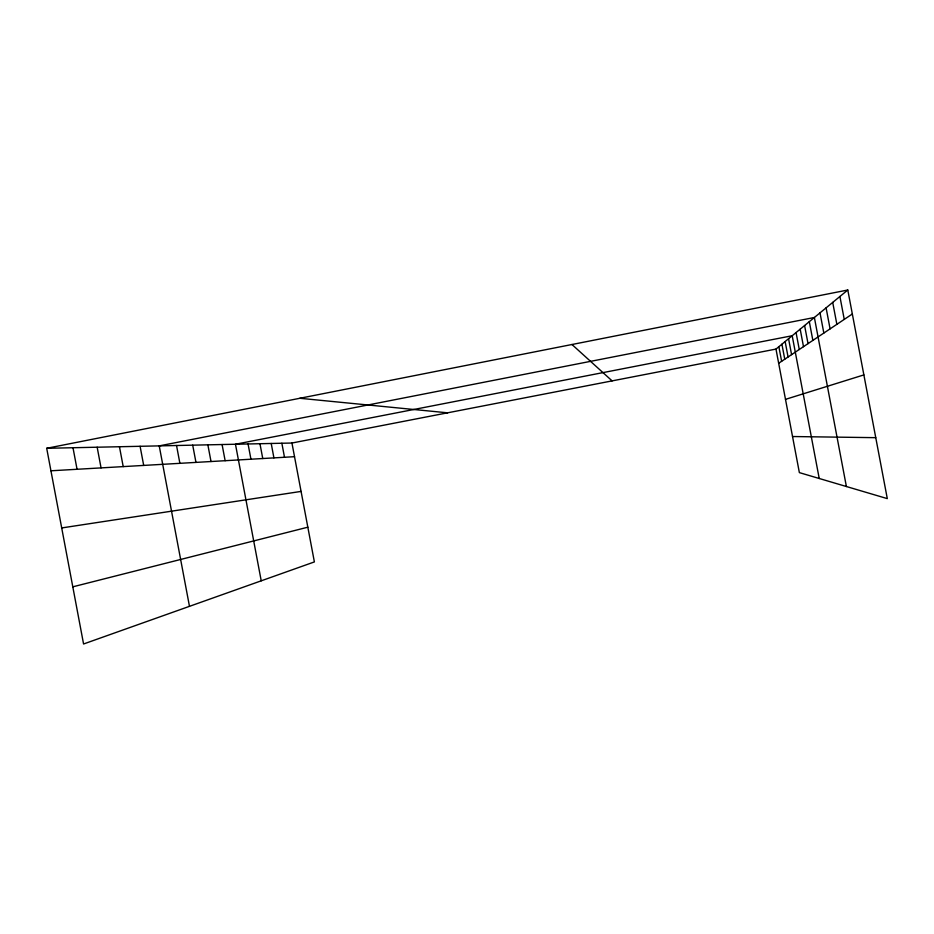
<?xml version="1.0" encoding="UTF-8"?>
<svg xmlns="http://www.w3.org/2000/svg" width="934" height="934" viewBox="0 0 934 934"><rect width="100%" height="100%" fill="white"/><g stroke="black" fill="none" stroke-linecap="round" stroke-linejoin="round"><path stroke-width="1.4" d="M775.979 349.082L847.792 290.007L887.3 498.616L799.364 472.616L775.979 349.082L291.945 443.031L46.7 448.297L83.57 643.993L314.384 561.918L291.945 443.031M778.664 363.279L852.333 313.987M785.494 399.355L863.868 374.908M72.794 586.832L307.835 527.196M46.7 448.297L847.792 290.007M61.702 527.943L301.075 491.412M50.938 470.794L294.525 456.691M792.534 436.528L875.753 437.672M299.837 398.281L447.596 412.816M571.958 344.506L612.109 380.885M839.911 296.487L844.254 319.393M832.708 302.406L836.864 324.332M826.1 307.846L830.081 328.873M820.005 312.855L823.835 333.053M846.391 486.521L814.378 317.49L159.224 445.88L189.474 606.329M809.311 321.658L812.86 340.396M804.594 325.534L808.027 343.63M800.193 329.165L803.497 346.666M796.06 332.551L799.27 349.491M819.223 478.488L792.195 335.738L235.461 444.245L261.228 580.82M788.565 338.727L791.577 354.64M785.144 341.54L788.062 356.986M781.91 344.202L784.758 359.205M778.863 346.701L781.63 361.295M281.858 443.241L284.496 457.275M271.21 443.475L273.919 457.882M259.956 443.72L262.758 458.536M248.059 443.965L250.942 459.213M222.082 444.526L225.141 460.707M207.862 444.829L211.014 461.524M192.708 445.156L195.965 462.4M176.538 445.506L179.888 463.334M140.088 446.289L143.696 465.424M119.459 446.732L123.206 466.615M97.159 447.211L101.059 467.887M72.992 447.736L77.055 469.277"/></g></svg>
